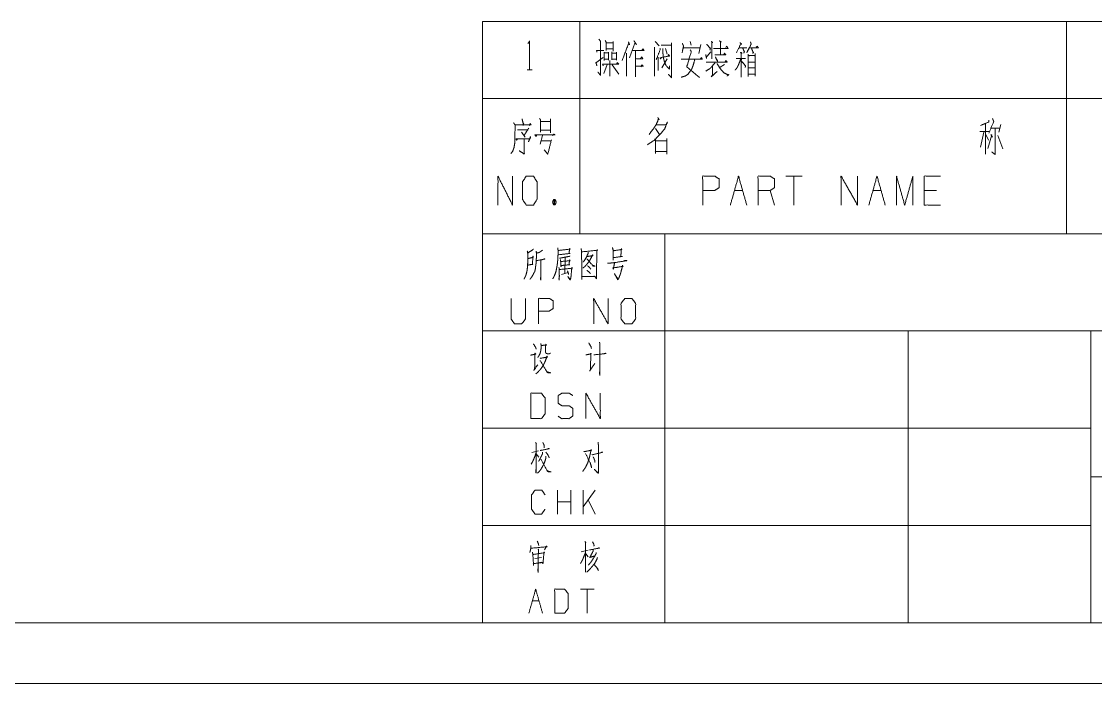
# Model space of a CAD drawing. Header units: millimetres. Extents: x 0 to 420, y 0 to 297.
# Drawn here: x 197.1 to 285.4, y 0 to 54.5 of the extents above; entities that cross this region are included whole.
import ezdxf

# ---------------------------------------------------------------- set-up
doc = ezdxf.new("R2010")
doc.units = ezdxf.units.MM
doc.layers.add('101', color=7, linetype='Continuous', true_color=0xffffff)

msp = doc.modelspace()

# ---------------------------------------------------------------- linework, layer by layer
at = {"layer": '101', "color": 72, "linetype": 'Continuous', "lineweight": 18}
for p, q in [((235, 54.463), (235, 48.113)), ((235, 54.463), (243, 54.463)), ((243, 54.463), (283, 54.463)), ((243, 54.463), (243, 48.113)), ((283, 54.463), (283, 48.113)), ((283, 54.463), (313, 54.463)), ((245.218, 52.7), (245.731, 52.7)), ((245.218, 52.2), (245.748, 52.2)), ((245.748, 52.825), (245.748, 52.025)), ((249.153, 52.35), (249.153, 49.95)), ((249.206, 52.825), (249.524, 52.45)), ((249.683, 52.525), (250.549, 52.525)), ((250.036, 52.225), (250.178, 51.775)), ((251.5, 52.3), (252.878, 52.3)), ((252.065, 52.825), (252.171, 52.525)), ((252.967, 52.575), (252.79, 51.825)), ((256.141, 52.3), (256.724, 52.3)), ((245.006, 51.95), (245.006, 51.25)), ((245.006, 51.875), (245.324, 51.875)), ((245.041, 51.35), (245.342, 51.35)), ((245.377, 51.95), (245.377, 51.275)), ((245.466, 51.25), (245.466, 49.95)), ((245.642, 51.975), (245.642, 51.3)), ((245.642, 51.85), (246.014, 51.85)), ((245.66, 51.35), (245.996, 51.35)), ((246.014, 51.95), (246.014, 51.275)), ((246.841, 51.85), (246.841, 49.95)), ((249.435, 51.525), (249.435, 50.425)), ((250.195, 51.375), (249.736, 50.65)), ((238.669, 50.475), (239.093, 50.475)), ((245.254, 50.925), (244.988, 50.175)), ((245.678, 50.9), (246.208, 50.125)), ((254.907, 50.925), (254.536, 50.7)), ((256.848, 50.65), (257.431, 50.65)), ((235, 48.113), (235, 37)), ((235, 48.113), (243, 48.113)), ((243, 48.113), (283, 48.113)), ((243, 48.113), (243, 37)), ((283, 48.113), (283, 37)), ((283, 48.113), (313, 48.113)), ((239.76, 46.225), (240.576, 46.225)), ((240.592, 46.45), (240.592, 45.3)), ((276.355, 46.075), (276.355, 43.55)), ((277.627, 45.975), (277.45, 45.35)), ((239.76, 45.525), (240.576, 45.525)), ((239.948, 45.075), (239.76, 44.375)), ((249.231, 45.65), (249.549, 45.175)), ((275.877, 45.4), (276.637, 45.4)), ((276.213, 45.35), (275.948, 44.125)), ((276.39, 45.175), (276.602, 44.7)), ((276.867, 45.125), (276.549, 44)), ((276.779, 45.675), (277.557, 45.675)), ((276.796, 45.175), (276.938, 44.95)), ((277.38, 45.075), (277.786, 43.975)), ((239.807, 44.65), (240.592, 44.65)), ((261.279, 41.737), (259.935, 41.737)), ((260.607, 41.737), (260.607, 39.362)), ((240.846, 39.812), (240.987, 39.388)), ((255.718, 40.563), (256.39, 40.563)), ((259.002, 39.362), (258.666, 40.563)), ((267.101, 40.563), (267.772, 40.563)), ((272.325, 40.563), (271.318, 40.563)), ((235, 37), (243, 37)), ((243, 37), (283, 37)), ((283, 37), (313, 37)), ((241.792, 35.048), (241.777, 33.745)), ((241.496, 33.657), (242.042, 33.811)), ((239.617, 19.15), (239.061, 19.005)), ((239.427, 18.902), (239.631, 18.633)), ((241.168, 13.944), (241.168, 15.91)), ((242.28, 13.944), (242.28, 15.91)), ((244.255, 15.91), (243.289, 14.544)), ((243.289, 13.944), (243.289, 15.91)), ((244.255, 13.944), (243.699, 15.124)), ((242.28, 14.938), (241.168, 14.938)), ((243.695, 10.964), (243.125, 10.84)), ((243.491, 10.675), (243.681, 10.426)), ((239.321, 10.281), (239.848, 10.364)), ((244.178, 7.766), (243.066, 7.766)), ((243.622, 7.766), (243.622, 5.8)), ((239.101, 6.793), (239.657, 6.793))]:
    msp.add_line(p, q, dxfattribs=at)
at = {"layer": '101', "color": 133, "linetype": 'Continuous', "lineweight": 18}
for p, q in [((235, 37), (235, 5)), ((235, 37), (415, 37)), ((250, 37), (250, 5)), ((235, 29), (415, 29)), ((270, 29), (270, 5)), ((285, 29), (285, 5)), ((235, 21), (285, 21)), ((285, 17), (394, 17)), ((235, 13), (285, 13)), ((25, 5), (415, 5)), ((235, 5), (415, 5)), ((0, 0), (420, 0))]:
    msp.add_line(p, q, dxfattribs=at)
at = {"layer": '101', "color": 72, "linetype": 'Continuous', "lineweight": 18}
for points, knots in [([(244.582, 53), (244.706, 52.825), (244.706, 50.025), (244.494, 50.3)], [0, 0, 0.063757, 0.896689, 1, 1]), ([(238.74, 52.65), (238.881, 52.85), (238.881, 50.475)], [0, 0, 0.093491, 1, 1]), ([(245.095, 52.9), (245.183, 52.725), (245.183, 52.075)], [0, 0, 0.231722, 1, 1]), ([(247, 52.8), (247.088, 52.55), (247.017, 52.65), (246.487, 51.25)], [0, 0, 0.140692, 0.205671, 1, 1]), ([(247.459, 52.875), (247.654, 52.575), (247.53, 52.675), (247.088, 51.475)], [0, 0, 0.199122, 0.287736, 1, 1]), ([(247.371, 52.075), (248.29, 52.075), (248.202, 52.225), (248.113, 52.1)], [0, 0, 0.737473, 0.87717, 1, 1]), ([(249.594, 52.25), (249.612, 52.125), (249.276, 51.3)], [0, 0, 0.124136, 1, 1]), ([(249.842, 52.25), (249.842, 51.825), (249.86, 51.625), (249.895, 51.4), (249.966, 51.15), (250.089, 50.85), (250.213, 50.7), (250.372, 50.55), (250.39, 50.825)], [0, 0, 0.199857, 0.294276, 0.401381, 0.523554, 0.676158, 0.767592, 0.870413, 1, 1]), ([(250.531, 52.7), (250.531, 49.85), (250.284, 50.125)], [0, 0, 0.885109, 1, 1]), ([(251.429, 52.65), (251.535, 52.45), (251.411, 51.875)], [0, 0, 0.277915, 1, 1]), ([(252.083, 52.125), (252.171, 52), (251.8, 50.725), (252.843, 49.85)], [0, 0, 0.053858, 0.521061, 1, 1]), ([(253.44, 52.6), (253.741, 52.225), (253.741, 52.3), (253.705, 52.1)], [0, 0, 0.633412, 0.732278, 1, 1]), ([(253.812, 52.825), (253.935, 52.725), (253.847, 52.8), (253.847, 51.375)], [0, 0, 0.093574, 0.161755, 1, 1]), ([(253.988, 52.25), (255.19, 52.25), (255.084, 52.425), (254.996, 52.325)], [0, 0, 0.780466, 0.913345, 1, 1]), ([(254.448, 52.875), (254.642, 52.775), (254.572, 52.8), (254.572, 51.725), (254.094, 51.725), (255.013, 51.725), (254.907, 51.85), (254.819, 51.7)], [0, 0, 0.070461, 0.094626, 0.44107, 0.594866, 0.891065, 0.943892, 1, 1]), ([(256.176, 52.725), (256.3, 52.575), (256.265, 52.675), (255.876, 51.875)], [0, 0, 0.1634, 0.252531, 1, 1]), ([(256.388, 52.3), (256.53, 51.95), (256.548, 52), (256.477, 51.85)], [0, 0, 0.633005, 0.721929, 1, 1]), ([(257.025, 52.8), (257.095, 52.6), (256.724, 51.875), (256.936, 52.3), (257.679, 52.3), (257.59, 52.425), (257.502, 52.35)], [0, 0, 0.084415, 0.40853, 0.597546, 0.892953, 0.95387, 1, 1]), ([(257.131, 52.225), (257.272, 51.875), (257.29, 51.95), (257.219, 51.825)], [0, 0, 0.63109, 0.759917, 1, 1]), ([(244.405, 50.825), (244.334, 51.075), (244.918, 51.5)], [0, 0, 0.264701, 1, 1]), ([(244.405, 51.95), (244.387, 52.075), (244.988, 52.075)], [0, 0, 0.173602, 1, 1]), ([(247.583, 52.025), (247.583, 49.9), (247.583, 51.4), (248.184, 51.4), (248.096, 51.55), (248.007, 51.425)], [0, 0, 0.466714, 0.796159, 0.928142, 0.966379, 1, 1]), ([(249.7, 51.5), (249.647, 51.375), (249.594, 51.475), (250.39, 51.625), (250.301, 51.75), (250.266, 51.625)], [0, 0, 0.101228, 0.185611, 0.789029, 0.903155, 1, 1]), ([(251.341, 51.35), (253.073, 51.35), (253.002, 51.5), (252.896, 51.35)], [0, 0, 0.832099, 0.911757, 1, 1]), ([(252.454, 51.3), (252.313, 50.825), (252.207, 50.55), (251.906, 50.125), (251.676, 49.975), (251.341, 49.875)], [0, 0, 0.25604, 0.408313, 0.677208, 0.818971, 1, 1]), ([(253.352, 51.75), (253.423, 51.425), (253.405, 51.525), (253.776, 51.975)], [0, 0, 0.326892, 0.426697, 1, 1]), ([(253.405, 51.125), (255.12, 51.125), (255.031, 51.25), (254.943, 51.15)], [0, 0, 0.856803, 0.93331, 1, 1]), ([(254.147, 51.55), (254.289, 51.25), (254.324, 51.3), (254.324, 51.15)], [0, 0, 0.610909, 0.723701, 1, 1]), ([(256.229, 51.375), (256.123, 51.075), (256.017, 50.825), (255.929, 50.65), (255.77, 50.45)], [0, 0, 0.305552, 0.566335, 0.754598, 1, 1]), ([(256.194, 51.9), (256.353, 51.85), (256.282, 51.9), (256.282, 49.875), (256.282, 51.425), (255.858, 51.425), (256.618, 51.425)], [0, 0, 0.033267, 0.050542, 0.454527, 0.76375, 0.848378, 1, 1]), ([(256.848, 51.775), (256.848, 49.95), (256.848, 50.125), (257.431, 50.125), (257.431, 49.975), (257.431, 51.825), (257.431, 51.65), (256.848, 51.65), (256.848, 51.125), (257.396, 51.125)], [0, 0, 0.284511, 0.311794, 0.402725, 0.42611, 0.714519, 0.741801, 0.832733, 0.914579, 1, 1]), ([(244.935, 50.825), (244.882, 50.95), (246.208, 50.95), (246.084, 51.075), (246.014, 50.95)], [0, 0, 0.076242, 0.820602, 0.919363, 1, 1]), ([(247.618, 50.775), (248.237, 50.775), (248.113, 50.9), (248.025, 50.725)], [0, 0, 0.624527, 0.802088, 1, 1]), ([(254.112, 51.05), (253.829, 50.725), (253.688, 50.575), (253.352, 50.375)], [0, 0, 0.419143, 0.619708, 1, 1]), ([(253.918, 50.8), (253.918, 50.075), (253.812, 49.9), (254.289, 50.35)], [0, 0, 0.457254, 0.586308, 1, 1]), ([(254.289, 51), (254.536, 50.6), (254.837, 50.25), (255.19, 50.075), (255.261, 50.1), (255.12, 49.975)], [0, 0, 0.295856, 0.586009, 0.834126, 0.881292, 1, 1]), ([(256.3, 51.2), (256.636, 50.8), (256.636, 50.85), (256.601, 50.675)], [0, 0, 0.695613, 0.76221, 1, 1]), ([(237.563, 46.125), (237.689, 45.95), (237.657, 44.45), (237.595, 44.075), (237.485, 43.775), (237.344, 43.6)], [0, 0, 0.081566, 0.649824, 0.793832, 0.914832, 1, 1]), ([(237.704, 45.95), (239.007, 45.95), (238.928, 46.075), (238.85, 45.9)], [0, 0, 0.79327, 0.883171, 1, 1]), ([(238.254, 46.45), (238.363, 46), (238.395, 46.075), (238.348, 45.9)], [0, 0, 0.638265, 0.750293, 1, 1]), ([(239.697, 46.475), (239.776, 46.375), (239.776, 45.35)], [0, 0, 0.110318, 1, 1]), ([(249.32, 45.95), (250.08, 45.95), (250.203, 46.175), (249.974, 45.6), (249.549, 45.125), (249.143, 44.7), (248.56, 44.325)], [0, 0, 0.213824, 0.286066, 0.460275, 0.639447, 0.80491, 1, 1]), ([(249.426, 46.55), (249.532, 46.375), (249.479, 46.45), (249.284, 45.975), (249.055, 45.625), (248.701, 45.175)], [0, 0, 0.113643, 0.164652, 0.449685, 0.682203, 1, 1]), ([(276.637, 46.35), (276.637, 46.2), (275.948, 45.9)], [0, 0, 0.166335, 1, 1]), ([(276.938, 46.475), (277.026, 46.225), (276.637, 45.275)], [0, 0, 0.205285, 1, 1]), ([(237.893, 45.55), (238.709, 45.55), (238.803, 45.675), (238.41, 45.075), (238.505, 44.95), (238.222, 45.35)], [0, 0, 0.349352, 0.41636, 0.723317, 0.790325, 1, 1]), ([(239.462, 45.075), (239.415, 45), (239.321, 45.125), (240.968, 45.125), (240.874, 45.2), (240.764, 45.075)], [0, 0, 0.040633, 0.112439, 0.86841, 0.923643, 1, 1]), ([(277.15, 45.675), (277.15, 43.525), (276.867, 43.725)], [0, 0, 0.861245, 1, 1]), ([(237.908, 44.825), (237.814, 44.7), (237.767, 44.8), (238.913, 44.8), (238.96, 45), (238.787, 44.55)], [0, 0, 0.074524, 0.127161, 0.67261, 0.770465, 1, 1]), ([(238.442, 44.825), (238.442, 43.55), (238.034, 43.825)], [0, 0, 0.721581, 1, 1]), ([(240.67, 44.725), (240.372, 43.55), (240.074, 43.9)], [0, 0, 0.725031, 1, 1]), ([(249.161, 44.8), (249.214, 44.725), (249.214, 43.6), (249.214, 43.775), (250.15, 43.775), (250.15, 43.55), (250.15, 44.825), (250.15, 44.65), (249.249, 44.65)], [0, 0, 0.018725, 0.248079, 0.283757, 0.474741, 0.520613, 0.780549, 0.816226, 1, 1]), ([(236.28, 39.362), (236.28, 41.737), (237.472, 39.362), (237.472, 41.737)], [0, 0, 0.320621, 0.679379, 1, 1]), ([(238.602, 39.362), (239.198, 39.362), (239.496, 39.838), (239.496, 41.263), (239.198, 41.737), (238.602, 41.737), (238.288, 41.263), (238.288, 39.838), (238.602, 39.362)], [0, 0, 0.094594, 0.183574, 0.409674, 0.498654, 0.593248, 0.683574, 0.909674, 1, 1]), ([(253.106, 39.362), (253.106, 41.737), (254.114, 41.737), (254.449, 41.513), (254.449, 40.788), (254.096, 40.563), (253.106, 40.563)], [0, 0, 0.401146, 0.571314, 0.639588, 0.762043, 0.832817, 1, 1]), ([(257.659, 39.362), (257.659, 41.737), (258.666, 41.737), (259.002, 41.513), (259.002, 40.788), (258.666, 40.563), (257.659, 40.563)], [0, 0, 0.400952, 0.571034, 0.639278, 0.761674, 0.829918, 1, 1]), ([(264.488, 39.362), (264.488, 41.737), (265.832, 39.362), (265.832, 41.737)], [0, 0, 0.317574, 0.682426, 1, 1]), ([(269.041, 39.362), (269.041, 41.737), (269.713, 39.362), (270.385, 41.737), (270.385, 39.362)], [0, 0, 0.245192, 0.5, 0.754808, 1, 1]), ([(272.661, 39.362), (271.318, 39.362), (271.318, 41.737), (272.661, 41.737)], [0, 0, 0.26539, 0.73461, 1, 1]), ([(240.846, 39.388), (240.987, 39.388), (241.065, 39.613), (240.987, 39.812), (240.846, 39.812), (240.767, 39.613), (240.846, 39.388), (240.987, 39.812)], [0, 0, 0.086283, 0.23189, 0.363169, 0.449452, 0.580731, 0.726338, 1, 1]), ([(239.201, 35.732), (239.139, 35.688), (238.717, 35.401), (238.686, 35.578), (238.733, 35.401), (238.733, 34.827), (238.717, 34.474), (238.702, 34.231), (238.671, 33.988), (238.624, 33.767), (238.561, 33.546), (238.483, 33.392), (238.421, 33.259)], [0, 0, 0.024363, 0.186803, 0.243942, 0.302154, 0.485023, 0.597668, 0.675195, 0.753199, 0.825098, 0.898191, 0.953346, 1, 1]), ([(239.935, 35.644), (239.685, 35.467), (239.451, 35.401), (239.42, 35.578), (239.451, 35.313), (239.436, 35.048), (239.42, 34.761), (239.404, 34.518), (239.373, 34.297), (239.342, 34.054), (239.295, 33.877), (239.217, 33.745), (239.139, 33.59), (239.061, 33.458), (238.983, 33.347), (238.905, 33.259)], [0, 0, 0.096323, 0.172941, 0.229419, 0.31342, 0.396988, 0.487497, 0.564126, 0.634338, 0.711439, 0.768976, 0.817389, 0.871907, 0.92032, 0.962889, 1, 1]), ([(241.199, 35.843), (241.215, 35.644), (241.215, 35.291), (241.199, 34.959), (241.183, 34.739), (241.152, 34.451), (241.105, 34.209), (241.058, 33.944), (240.996, 33.745), (240.918, 33.546), (240.793, 33.303)], [0, 0, 0.076501, 0.212087, 0.339339, 0.424292, 0.535104, 0.630036, 0.733301, 0.813244, 0.895184, 1, 1]), ([(241.246, 35.622), (242.214, 35.732), (242.167, 35.776), (242.12, 35.379), (242.198, 35.379), (241.23, 35.268)], [0, 0, 0.39108, 0.416924, 0.577585, 0.60892, 1, 1]), ([(243.119, 35.798), (243.15, 35.511), (243.181, 33.237), (243.165, 33.48), (244.274, 33.48), (244.196, 33.502), (244.04, 33.48)], [0, 0, 0.069512, 0.617083, 0.675676, 0.942511, 0.962039, 1, 1]), ([(243.165, 35.511), (244.477, 35.644), (244.43, 35.71), (244.399, 35.511), (244.383, 33.524), (244.367, 33.303), (244.258, 33.48)], [0, 0, 0.32813, 0.348326, 0.398409, 0.893176, 0.948286, 1, 1]), ([(243.68, 35.489), (243.68, 35.379), (243.54, 35.048), (243.368, 34.783), (243.29, 34.672)], [0, 0, 0.119857, 0.510439, 0.853216, 1, 1]), ([(245.694, 35.865), (245.756, 35.6), (245.756, 34.827), (245.756, 35.026), (246.505, 35.136), (246.381, 35.136), (246.412, 35.688), (246.427, 35.776), (246.459, 35.71), (246.349, 35.688), (245.756, 35.6)], [0, 0, 0.076615, 0.294118, 0.350048, 0.563217, 0.598361, 0.753969, 0.779212, 0.799823, 0.831203, 1, 1]), ([(238.764, 34.407), (238.796, 34.429), (239.155, 34.496), (239.108, 34.474), (239.155, 35.158), (239.186, 35.07), (238.749, 34.959)], [0, 0, 0.022681, 0.239273, 0.269981, 0.676983, 0.732557, 1, 1]), ([(239.436, 34.783), (240.138, 34.915), (240.091, 34.937), (240.013, 34.893)], [0, 0, 0.834819, 0.895271, 1, 1]), ([(239.795, 34.827), (239.795, 33.193), (239.779, 33.303), (239.795, 33.48)], [0, 0, 0.849785, 0.907773, 1, 1]), ([(242.198, 35.18), (242.151, 35.136), (241.761, 35.07), (241.542, 35.026), (241.339, 34.981)], [0, 0, 0.07226, 0.516589, 0.766867, 1, 1]), ([(241.418, 34.871), (241.433, 34.716), (241.464, 34.275), (241.449, 34.385), (242.182, 34.451), (242.12, 34.451), (242.167, 34.849), (242.198, 34.783), (241.433, 34.716)], [0, 0, 0.056492, 0.217482, 0.258029, 0.525926, 0.548635, 0.694164, 0.720796, 1, 1]), ([(243.602, 35.158), (243.665, 35.136), (244.102, 35.202), (244.055, 35.268), (243.852, 34.849), (243.696, 34.628), (243.556, 34.451), (243.415, 34.297), (243.259, 34.187)], [0, 0, 0.033928, 0.260451, 0.302015, 0.540804, 0.679359, 0.795007, 0.902031, 1, 1]), ([(243.571, 34.915), (243.618, 34.915), (244.102, 34.341), (244.274, 34.341), (244.102, 34.385), (244.024, 34.429)], [0, 0, 0.037884, 0.645156, 0.784053, 0.927468, 1, 1]), ([(245.272, 34.584), (245.475, 34.584), (245.881, 34.628), (246.88, 34.783), (246.771, 34.805), (246.615, 34.761)], [0, 0, 0.107045, 0.322389, 0.855631, 0.914429, 1, 1]), ([(245.865, 34.628), (245.756, 34.098), (245.725, 34.187), (246.552, 34.319), (246.505, 34.407), (246.505, 34.319), (246.412, 33.944), (246.349, 33.701), (246.271, 33.502), (246.209, 33.347), (246.162, 33.237), (246.131, 33.215), (245.85, 33.723), (246.146, 33.259)], [0, 0, 0.136367, 0.159976, 0.371153, 0.396349, 0.418608, 0.516111, 0.579315, 0.633124, 0.675136, 0.705359, 0.714999, 0.861275, 1, 1]), ([(241.293, 34.231), (241.308, 34.032), (241.324, 33.524), (241.308, 33.193), (241.293, 33.281), (241.324, 33.502)], [0, 0, 0.147471, 0.523365, 0.768668, 0.835023, 1, 1]), ([(241.324, 34.054), (242.385, 34.164), (242.354, 34.231), (242.339, 34.12), (242.292, 33.612), (242.276, 33.414), (242.214, 33.193), (242.011, 33.48), (242.229, 33.259)], [0, 0, 0.374083, 0.399749, 0.43883, 0.61759, 0.687459, 0.767887, 0.891105, 1, 1]), ([(241.995, 33.944), (242.058, 33.767), (242.089, 33.635)], [0, 0, 0.579215, 1, 1]), ([(243.587, 33.988), (243.79, 33.833), (243.883, 33.723)], [0, 0, 0.637944, 1, 1]), ([(243.649, 34.363), (243.821, 34.209), (243.899, 34.098)], [0, 0, 0.630834, 1, 1]), ([(237.357, 31.68), (237.357, 30.002), (237.638, 29.583), (238.231, 29.583), (238.543, 30.002), (238.543, 31.68)], [0, 0, 0.33715, 0.438599, 0.557782, 0.66285, 1, 1]), ([(239.62, 29.583), (239.62, 31.68), (240.509, 31.68), (240.806, 31.482), (240.806, 30.841), (240.494, 30.643), (239.62, 30.643)], [0, 0, 0.401145, 0.571312, 0.639588, 0.762043, 0.832818, 1, 1]), ([(244.146, 29.583), (244.146, 31.68), (245.332, 29.583), (245.332, 31.68)], [0, 0, 0.317575, 0.682425, 1, 1]), ([(246.705, 29.583), (247.298, 29.583), (247.595, 30.002), (247.595, 31.261), (247.298, 31.68), (246.705, 31.68), (246.393, 31.261), (246.393, 30.002), (246.705, 29.583)], [0, 0, 0.102684, 0.19162, 0.409478, 0.498414, 0.601098, 0.69162, 0.909478, 1, 1]), ([(239.199, 27.939), (239.386, 27.63), (239.417, 27.498)], [0, 0, 0.726452, 1, 1]), ([(239.808, 27.984), (239.823, 27.785), (239.823, 27.564), (239.792, 27.365), (239.745, 27.167), (239.683, 27.034), (239.62, 26.924), (239.542, 26.813)], [0, 0, 0.161539, 0.340478, 0.503498, 0.668955, 0.787647, 0.890428, 1, 1]), ([(239.839, 27.807), (240.26, 27.851), (240.229, 27.917), (240.182, 27.741), (240.182, 27.586), (240.182, 27.299), (240.198, 27.233), (240.229, 27.167), (240.291, 27.145), (240.37, 27.122), (240.479, 27.122), (240.541, 27.145), (240.588, 27.189)], [0, 0, 0.256861, 0.301243, 0.412007, 0.505689, 0.679669, 0.720918, 0.765306, 0.805452, 0.854617, 0.920845, 0.960991, 1, 1]), ([(243.74, 28.028), (243.928, 27.697), (243.959, 27.564)], [0, 0, 0.736529, 1, 1]), ([(244.63, 28.094), (244.646, 27.939), (244.646, 25.356), (244.63, 25.533), (244.646, 25.753)], [0, 0, 0.049515, 0.872926, 0.929447, 1, 1]), ([(238.965, 27.012), (239.386, 27.1), (239.324, 27.189), (239.308, 27.012), (239.292, 25.842), (239.214, 25.753), (239.542, 26.217)], [0, 0, 0.167422, 0.209474, 0.278414, 0.733408, 0.779231, 1, 1]), ([(239.745, 26.747), (240.354, 26.857), (240.307, 26.924), (240.167, 26.526), (240.089, 26.35), (240.01, 26.195), (239.886, 25.996), (239.745, 25.82), (239.605, 25.665), (239.495, 25.555), (239.402, 25.488)], [0, 0, 0.254941, 0.288363, 0.462053, 0.541623, 0.612966, 0.709673, 0.80267, 0.888733, 0.952733, 1, 1]), ([(239.729, 26.548), (239.761, 26.548), (240.338, 25.577), (240.635, 25.555), (240.338, 25.621), (240.26, 25.709)], [0, 0, 0.016597, 0.617583, 0.775731, 0.937327, 1, 1]), ([(243.506, 27.034), (243.943, 27.122), (243.912, 27.167), (243.881, 25.798), (243.818, 25.709), (244.24, 26.328)], [0, 0, 0.163595, 0.183435, 0.685805, 0.725489, 1, 1]), ([(244.146, 27.034), (245.161, 27.145), (245.098, 27.167), (244.973, 27.122)], [0, 0, 0.837047, 0.891364, 1, 1]), ([(238.98, 21.79), (239.854, 21.79), (240.167, 22.21), (240.167, 23.468), (239.854, 23.888), (238.98, 23.888), (238.98, 21.79)], [0, 0, 0.142136, 0.227161, 0.43179, 0.516816, 0.658952, 1, 1]), ([(241.228, 21.989), (241.524, 21.79), (242.133, 21.79), (242.43, 22.011), (242.43, 22.629), (242.133, 22.85), (241.54, 22.85), (241.228, 23.049), (241.228, 23.689), (241.54, 23.888), (242.133, 23.888), (242.43, 23.689)], [0, 0, 0.068036, 0.184055, 0.254519, 0.372335, 0.4428, 0.555844, 0.62637, 0.748394, 0.81892, 0.931964, 1, 1]), ([(243.506, 21.79), (243.506, 23.888), (244.692, 21.79), (244.692, 23.888)], [0, 0, 0.317575, 0.682425, 1, 1]), ([(239.368, 19.833), (239.441, 19.709), (239.412, 19.75), (239.412, 17.308), (239.383, 17.453), (239.412, 17.66)], [0, 0, 0.048142, 0.065074, 0.880813, 0.930182, 1, 1]), ([(239.968, 19.833), (240.056, 19.647), (240.085, 19.523), (240.085, 19.398)], [0, 0, 0.449924, 0.728677, 1, 1]), ([(244.504, 19.854), (244.533, 19.626), (244.533, 18.053), (244.548, 17.535), (244.533, 17.328), (244.518, 17.287), (244.196, 17.618), (244.518, 17.328)], [0, 0, 0.066217, 0.519982, 0.669307, 0.729162, 0.741827, 0.875056, 1, 1]), ([(239.412, 19.005), (239.324, 18.715), (239.222, 18.467), (239.119, 18.239), (239.002, 18.032)], [0, 0, 0.285939, 0.539663, 0.775435, 1, 1]), ([(240.202, 18.715), (240.217, 18.55), (240.129, 18.26), (240.041, 18.032), (239.939, 17.846), (239.763, 17.556), (239.661, 17.432), (239.529, 17.308)], [0, 0, 0.103476, 0.291956, 0.443856, 0.576191, 0.787107, 0.887318, 1, 1]), ([(239.939, 19.026), (239.924, 18.86), (239.778, 18.57), (239.675, 18.363), (239.617, 18.281)], [0, 0, 0.201933, 0.596284, 0.876828, 1, 1]), ([(239.748, 19.171), (240.495, 19.316), (240.436, 19.336), (240.363, 19.295)], [0, 0, 0.838754, 0.907252, 1, 1]), ([(240.217, 19.026), (240.392, 18.798), (240.436, 18.695), (240.495, 18.57)], [0, 0, 0.535199, 0.744449, 1, 1]), ([(243.333, 19.067), (243.977, 19.191), (243.933, 19.254), (243.889, 19.005), (243.831, 18.757), (243.772, 18.488), (243.655, 18.156), (243.523, 17.887), (243.509, 17.846), (243.391, 17.66), (243.245, 17.453)], [0, 0, 0.244428, 0.272774, 0.366789, 0.461906, 0.564547, 0.695473, 0.807142, 0.823507, 0.905515, 1, 1]), ([(243.479, 18.922), (243.874, 18.115), (243.948, 17.887), (243.962, 17.742)], [0, 0, 0.70022, 0.886543, 1, 1]), ([(244.006, 18.84), (244.05, 18.819), (244.899, 19.026), (244.84, 19.047), (244.782, 19.005)], [0, 0, 0.045965, 0.873307, 0.932104, 1, 1]), ([(244.109, 18.653), (244.24, 18.343), (244.255, 18.198)], [0, 0, 0.698424, 1, 1]), ([(239.807, 18.426), (239.851, 18.384), (240.363, 17.432), (240.641, 17.411), (240.378, 17.473), (240.305, 17.556)], [0, 0, 0.033497, 0.633662, 0.788434, 0.938664, 1, 1]), ([(240.144, 14.337), (239.866, 13.944), (239.324, 13.944), (239.046, 14.337), (239.046, 15.517), (239.324, 15.91), (239.88, 15.91), (240.158, 15.517)], [0, 0, 0.114569, 0.243366, 0.357935, 0.638584, 0.753153, 0.885431, 1, 1]), ([(239.511, 11.71), (239.599, 11.503), (239.628, 11.358)], [0, 0, 0.60334, 1, 1]), ([(243.432, 11.689), (243.491, 11.585), (243.476, 11.606), (243.476, 9.163), (243.461, 9.35), (243.476, 9.557)], [0, 0, 0.039885, 0.048389, 0.86771, 0.930393, 1, 1]), ([(244.061, 11.647), (244.164, 11.44), (244.178, 11.358), (244.164, 11.296)], [0, 0, 0.609647, 0.831592, 1, 1]), ([(238.984, 11.358), (238.984, 11.171), (238.926, 10.882), (238.896, 10.778)], [0, 0, 0.316024, 0.817546, 1, 1]), ([(238.984, 11.13), (240.301, 11.254), (240.272, 11.316), (240.096, 10.985)], [0, 0, 0.748923, 0.787787, 1, 1]), ([(239.116, 10.799), (239.145, 10.612), (239.204, 9.702), (239.189, 9.867), (239.921, 9.95), (239.833, 9.971), (239.672, 9.929)], [0, 0, 0.083431, 0.487204, 0.560752, 0.886551, 0.926463, 1, 1]), ([(239.921, 9.95), (239.979, 9.847), (240.067, 10.84), (240.096, 10.757), (239.174, 10.612)], [0, 0, 0.055629, 0.522276, 0.563362, 1, 1]), ([(239.57, 11.068), (239.599, 11.026), (239.584, 9.143), (239.555, 9.329), (239.584, 9.557)], [0, 0, 0.021551, 0.822258, 0.902418, 1, 1]), ([(243.491, 10.819), (243.359, 10.488), (243.256, 10.24), (243.169, 10.054), (243.052, 9.867)], [0, 0, 0.339096, 0.594725, 0.790666, 1, 1]), ([(244.354, 10.778), (244.339, 10.675), (244.164, 10.364), (244.149, 10.343), (244.017, 10.136), (243.871, 9.929), (243.71, 9.743)], [0, 0, 0.084867, 0.374487, 0.395069, 0.594277, 0.800098, 1, 1]), ([(244.105, 11.006), (244.091, 10.882), (243.842, 10.385), (243.813, 10.364), (244.266, 10.509)], [0, 0, 0.104845, 0.570656, 0.600711, 1, 1]), ([(243.813, 10.985), (244.632, 11.151), (244.574, 11.171), (244.457, 11.109)], [0, 0, 0.811187, 0.871426, 1, 1]), ([(244.457, 10.364), (244.413, 10.219), (244.237, 9.888), (244.061, 9.681), (243.871, 9.453), (243.71, 9.288), (243.578, 9.163)], [0, 0, 0.100504, 0.349351, 0.529547, 0.726521, 0.879827, 1, 1]), ([(244.178, 9.805), (244.471, 9.453), (244.53, 9.288), (244.442, 9.495)], [0, 0, 0.533337, 0.737998, 1, 1]), ([(238.823, 5.8), (239.379, 7.766), (239.935, 5.8)], [0, 0, 0.500001, 1, 1]), ([(240.945, 5.8), (241.764, 5.8), (242.057, 6.193), (242.057, 7.373), (241.764, 7.766), (240.945, 7.766), (240.945, 5.8)], [0, 0, 0.142137, 0.227162, 0.431791, 0.516816, 0.658952, 1, 1])]:
    msp.add_open_spline(points, degree=1, knots=knots, dxfattribs=at)
for points in [[(255.383, 39.362), (256.054, 41.737), (256.726, 39.362)], [(266.765, 39.362), (267.437, 41.737), (268.108, 39.362)]]:
    msp.add_open_spline(points, degree=1, dxfattribs=at)

doc.saveas('drawing.dxf')
